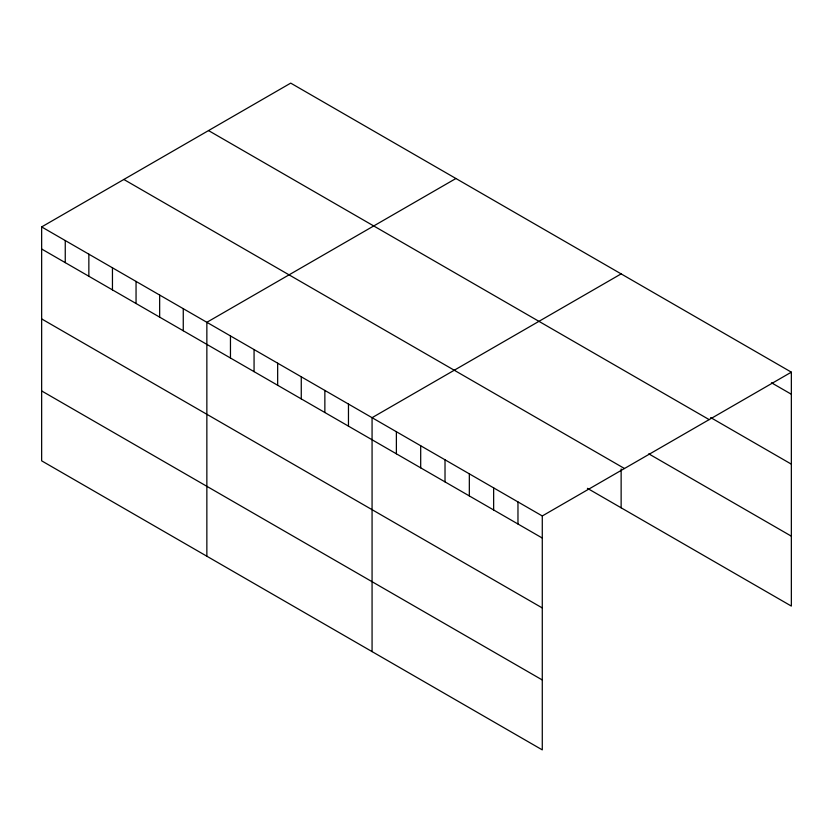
<?xml version="1.0" encoding="UTF-8"?>
<svg xmlns="http://www.w3.org/2000/svg" width="833" height="833" viewBox="0 0 833 833"><rect width="100%" height="100%" fill="white"/><g stroke="black" fill="none" stroke-linecap="round" stroke-linejoin="round"><path stroke-width="1.25" d="M41.65 226.92L542.283 515.96L542.283 749.877L41.65 460.836L41.65 226.92L290.717 83.123L791.35 372.164L791.35 606.08L587.421 488.336M455.922 178.501L206.855 322.309L206.855 556.225M621.137 273.89L372.07 417.687L372.07 651.604M542.283 515.96L791.35 372.164M771.452 382.764L791.35 394.248M710.664 417.562L791.35 464.148M208.521 130.573L709.154 419.613M648.772 453.85L791.35 536.171M123.846 179.47L624.479 468.51M41.65 249.005L542.283 538.045M41.65 318.914L542.283 607.944M41.65 390.937L542.283 679.967M621.137 468.969L621.137 507.807M517.97 501.924L517.97 524.009M493.646 487.878L493.646 509.963M469.333 473.842L469.333 495.927M445.02 459.806L445.02 481.891M420.696 445.77L420.696 467.844M396.383 431.723L396.383 453.808M348.465 404.057L348.465 426.142M324.86 390.438L324.86 412.522M301.265 376.808L301.265 398.892M277.66 363.188L277.66 385.262M254.065 349.558L254.065 371.643M230.46 335.928L230.46 358.013M183.26 308.679L183.26 330.763M159.655 295.049L159.655 317.134M136.05 281.429L136.05 303.514M112.455 267.799L112.455 289.884M88.85 254.18L88.85 276.254M65.255 240.55L65.255 262.634"/></g></svg>
